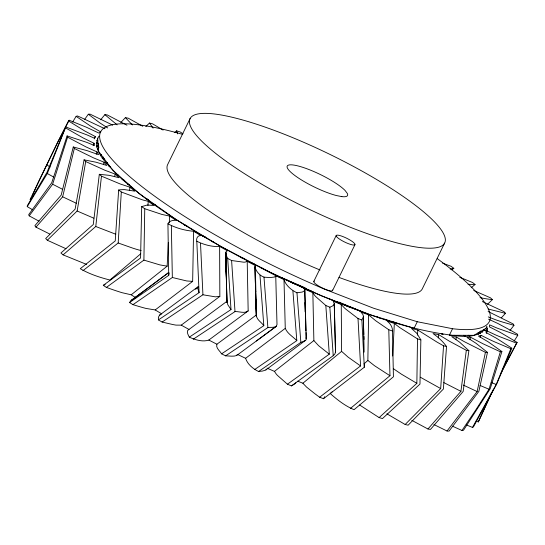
<?xml version="1.0" encoding="UTF-8"?>
<svg xmlns="http://www.w3.org/2000/svg" width="545" height="545" viewBox="0 0 545 545"><rect width="100%" height="100%" fill="white"/><g stroke="black" fill="none" stroke-linecap="round" stroke-linejoin="round"><path stroke-width="0.82" d="M332.143 391.862L330.229 393.544C337.409 399.887 345.237 406.039 354.066 409.677L393.422 376.786L392.455 330.978C392.679 326.993 390.213 323.471 387.175 321.148L394.335 323.41L398.436 326.618A26.576 5.477 26 0 0 400.207 327.892L417.504 338.895L416.857 383.326L379.122 417.593L359.564 404.949M141.693 206.623L140.569 257.983L103.305 285.328L106.377 287.419L143.9 260.115L144.759 208.721L141.693 206.623L147.279 205.015L154.085 205.485L148.274 201.316L143.907 200.267A25.077 5.171 26 0 1 141.782 199.62L121.31 192.004L118.66 190.001L115.24 240.917L80.272 268.699C89.291 274.012 99.667 277.439 109.892 280.014L140.705 253.813M386.889 413.819L405.153 424.494L408.144 425.182L443.378 389.035L446.532 346.484L443.541 345.796L437.206 342.219L417.865 330.066L411.386 328.363L416.768 333.247L420.863 339.869L419.97 384.096L382.481 418.567L379.122 417.593M364.033 363.822L367.855 360.456L368.618 314.84L360.926 312.06L362.759 314.302L363.352 315.862L363.719 334.616M168.725 272.548L131.025 300.629L129.54 302.523L132.966 304.662L138.811 306.433A111.963 23.088 26 0 0 145.965 308.422L155.189 309.948L192.651 281.377L193.57 231.244C184.721 230.555 175.688 227.933 167.928 223.818C169.406 220.636 173.126 220.044 176.233 220.405L169.618 216.093L161.811 214.403L144.759 208.721M227.183 301.126L188.992 329.446C185.613 330.822 188.297 335.066 189.313 337.144L231.005 309.56L227.79 304.675L227.006 301.658M363.392 316.318L363.713 334.528M256.395 314.942L216.91 344.222C215.432 347.935 220.03 351 221.577 353.834L263.814 325.665C261.593 322.272 256.164 319.547 256.395 314.942L256.061 299.866M297.754 381.166L302.877 383.23L306.542 387.066L314.962 393.797L319.629 397.23L323.505 398.715L364.298 367.248L361.894 320.01L358.01 318.525L345.803 309.131A38.858 8.011 26 0 1 344.147 307.646L341.265 304.532L333.206 301.29L334.269 303.647A36.61 7.548 26 0 1 334.058 304.423L333.581 305.071A115.145 23.742 26 0 1 331.741 306.406L329.841 307.189L325.821 305.5L315.902 296.752A36.999 7.63 26 0 1 314.676 295.417L312.85 292.699L304.607 289.068L306.276 338.901L305.888 340.046L265.885 369.932L262.724 371.016L258.582 371.492C253.159 368.958 247.478 364.264 245.604 358.303L237.347 354.366L236.632 355.524L234.37 356.055A100.811 20.785 26 0 1 231.08 356.151L225.61 355.837L221.577 353.834M255.653 291.875L254.897 267.057L255.298 265.517L247.205 261.348L245.025 262.145A36.052 7.432 26 0 1 243.356 262.145L231.605 260.53L227.701 258.446C226.679 256.293 223.981 252.158 227.381 250.748L219.621 246.435C211.876 247.028 203.612 244.616 196.799 241.217C196.002 238.438 197.685 235.304 200.839 235.603L193.57 231.244M106.377 287.419L112.692 289.64A105.137 21.677 26 0 0 122.046 292.692L131.229 294.797L167.158 266.158L168.323 242.402M169.284 222.885L169.618 216.093M392.673 355.987L394.335 323.41M82.922 270.702L118.19 242.988L121.31 192.004M443.541 345.796L440.68 388.558L405.153 424.494M32.741 209.866L27.25 206.637L27.345 205.649L46.986 172.356L65.734 126.951L86.934 134.881A28.272 5.832 26 0 1 90.327 136.379L94.551 138.287L95.355 136.577L84.795 131.011L68.493 120.942L57.395 142.817L30.111 199.64L31.481 197.419M27.25 206.637L47.313 173.528L65.734 126.951M147.906 205.533L148.274 201.316M334.855 328.281L335.522 351.968L334.909 353.903L333.227 355.701L291.452 385.894L287.433 384.198L277.555 375.491A39.519 8.148 26 0 1 276.254 374.074L274.462 371.397L266.975 368.1M417.381 335.1L417.865 330.066M63.097 254.869L95.77 226.502L101.479 176.164L99.319 174.298L93.27 224.533L60.931 252.996L63.097 254.869L86.601 264.414M129.54 302.523L168.718 275.354L169.161 272.95M446.532 346.484A120.091 24.763 26 0 0 441.947 341.041L438.003 337.26L433.05 333.554L438.711 334.65L449.489 341.252L466.329 350.299L460.92 391.324L427.948 428.997L411.788 420.331M98.965 136.189C90.143 150.359 108.98 165.108 117.345 174.836C142.872 198.768 172.479 217.816 202.359 235.808C240.692 258.412 280.573 278.372 321.523 295.799C360.163 311.795 399.601 326.925 441.069 333.649L443.078 334.432L441.205 333.676C454.823 335.557 475.233 340.666 485.479 328.69M262.997 268.556L260.401 267.479L275.736 275.661L274.619 277.01L271.172 277.439A120.765 24.9 26 0 1 263.991 277.132C259.556 275.593 256.266 271.465 254.897 267.057M433.922 424.548L447.023 431.013L449.094 431.081L478.851 391.412L487.482 352.383L485.411 352.308L464.824 341.94A34.505 7.119 26 0 1 462.535 340.666L456.431 337.076L451.703 336.606L459.585 342.158L468.891 350.68L463.141 391.487L430.509 429.385L427.948 428.997M129.533 190.546L129.983 187.208L120.316 184.012L101.479 176.164M364.298 367.248L364.319 363.747M438.207 337.954L438.711 334.65M47.326 240.243L77.124 210.997L85.715 161.545L84.073 159.842L75.108 209.171L45.685 238.547L47.326 240.243L65.965 248.718M114.668 176.6L115.138 174.087L104.844 170.231L85.715 161.545M485.411 352.308L477.141 391.555L447.023 431.013M455.886 339.562L456.431 337.076M35.956 227.156L62.641 196.806L74.338 148.458L73.262 146.966L61.163 195.158L34.873 225.664L35.956 227.156L49.765 234.03M103.455 164.692L104.061 162.226L93.358 157.791L74.338 148.458M461.976 430.482L463.516 430.243L490.159 388.803L501.904 351.545L500.365 351.784L489.015 389.259L475.737 410.01L461.976 430.482L452.357 426.135M469.906 339.726L470.635 337.294L483.047 343.8L500.365 351.784M39.077 221.209L29.212 215.868L52.633 184.224L67.594 137.17L67.096 135.916L86.233 142.191A26.221 5.409 26 0 1 90.313 143.832L94.469 145.549L94.067 143.274L83.222 137.974L65.632 127.932M96.227 154.29L96.983 151.885L86.096 146.959L67.594 137.17M67.096 135.916L51.721 182.8L28.715 214.621L29.212 215.868M93.154 145.61L94.067 143.274M480.118 337.628L481.031 335.291L490.187 339.848A57.232 11.799 26 0 0 495.337 342.178L510.869 348.732L511.844 348.18L496.325 338.179L485.99 332.525L487.38 331.108L486.821 326.223L485.977 328.41L473.857 335.325L449.332 335.284L452.541 328.724A216.256 44.595 26 0 0 437.226 258.616M510.869 348.732L496.263 384.47L472.481 427.43L466.506 424.971M511.844 348.18L496.829 383.714L473.455 426.885L472.481 427.43M295.683 383.108L295.826 382.76M324.738 396.685L323.505 398.715M491.665 392.564L478.319 421.919L476.173 421.121M514.126 341.054L517.75 335.359L497.919 328.403A26.971 5.559 26 0 1 495.521 327.422L489.574 324.847L489.383 326.843L500.106 332.293L517.089 342.369L501.155 372.882M493.252 389.675L478.319 421.919M32.162 195.893L38.327 182.139M94.271 138.886L95.355 136.577M38.668 181.376L57.859 142.027L69.181 120.247L86.246 127.162L98.843 133.055L100.825 131.945L90.777 126.229L76.109 116.344L72.587 122.141M190.144 118.449L167.751 164.358A141.686 29.219 26 0 0 320.065 270.007M313.811 281.404L336.204 235.501M332.559 290.594L354.952 244.685A10.437 2.153 26 0 0 341.776 236.155A10.437 2.153 26 0 0 340.005 239.439A10.437 2.153 26 0 0 354.952 244.685M444.604 243.125A141.686 29.219 26 0 1 241.708 171.886A141.686 29.219 26 0 1 265.817 127.346A141.686 29.219 26 0 1 444.604 243.125L422.212 289.034A141.686 29.219 26 0 1 338.997 277.412M452.541 328.724L417.279 321.727L414.077 328.294L370.477 314.826L321.523 295.799L270.538 272.514L220.998 246.544L176.28 219.676L139.445 193.734L112.985 170.49L98.706 151.517L97.589 138.11M486.263 333.397L487.38 331.108L495.671 334.957A44.847 9.245 26 0 0 499.929 336.755L516.708 343.214M304.778 290.614L302.332 292.031L296.971 292.794C291.555 290.253 285.859 285.573 283.993 279.605L275.736 275.661L277.003 324.622C276.485 328.56 270.388 326.843 267.874 327.572L225.61 355.837M266.376 369.346L265.885 369.932M517.089 342.369L503.239 368.209M485.704 331.305L487.428 328.431M198.155 286.752L197.855 288.625L199.075 292.672L158.411 319.915L162.124 322.054L172.452 324.459A78.112 16.105 26 0 0 176.001 325.113L181.233 325.14L219.846 296.398L219.621 246.435M96.656 147.055L98.42 144.2M97.644 149.207L99.006 147.089M478.115 334.528L480.492 331.033M84.502 119.614L88.324 114.239L90.129 114.157L110.976 124.267A33.238 6.853 26 0 1 112.611 125.139M100.518 155.788L101.499 154.419M361.894 320.01L363.379 316.754L364.121 352.125M102.222 158.35L103.223 156.994M509.943 330.549L513.969 325.324L513.179 323.948L488.109 311.508M100.648 119.805L104.872 114.668L107.188 114.9L126.965 125.221M295.472 383.448L291.452 385.894M501.468 317.715L505.467 313.327L504.098 311.726L482.359 301.562M68.493 120.942L69.181 120.247M120.82 122.53L125.405 117.625L128.191 118.17L142.804 126.277M198.434 286.445L159.522 315.16L158.397 317.299L158.411 319.915M247.205 261.348L248.166 310.923L208.817 340.053C202.713 342.233 194.926 339.773 189.313 337.144M248.166 310.923C244.576 313.879 239.105 311.29 235.004 311.59L193.223 339.235M145.808 126.556L149.487 123.054L152.668 123.885L163.105 130.085M487.516 304.274L492.401 299.627L490.486 297.836L473.721 290.485M174.713 132.442L176.594 130.827L180.116 131.938L182.977 133.743M471.214 287.76L475.056 284.51L472.644 282.562A120.854 24.92 26 0 0 459.769 277.351M368.618 314.84L375.709 320.753L388.789 329.739L389.961 375.73L350.408 408.437M302.877 383.23L341.599 351.361L341.265 304.532M274.462 371.397L313.872 340.577L312.85 292.699M358.01 318.525L360.565 365.933L319.629 397.23M451.825 269.829L453.815 268.303L450.947 266.246L442.554 263.14M195.56 289.286L197.59 287.753M245.604 358.303L285.267 328.356L283.993 279.605M131.025 300.629L168.385 272.759M131.774 300.077L141.155 293.115M256.327 341.02L276.424 326.223L236.632 355.524M325.821 305.5L329.289 354.155L287.433 384.198M132.966 304.662L172.349 277.5L186.724 280.961L192.651 281.377M305.275 340.611L300.854 342.383L258.582 371.492M292.903 290.928L296.814 340.632L254.515 369.633M162.124 322.054L202.931 294.784L215.323 296.834L219.846 296.398M132.19 299.839L132.626 299.614M103.305 285.328L105.171 284.524M76.109 116.344L77.37 115.949L80.789 117.413L104.974 128.784M481.031 335.291L478.456 336.088L488.17 341.824L501.904 351.545M133.116 299.423L133.675 299.26M453.815 268.303L451.478 268.835A109.743 22.631 26 0 1 450.156 269.039M118.66 190.001L120.023 189.837A117.509 24.232 26 0 1 124.764 189.653L134.881 191.159L129.983 187.208M470.635 337.294L466.949 337.457L475.84 343.159L487.482 352.383M475.056 284.51L468.06 284.32M99.319 174.298L109.463 175.367L119.014 177.725L115.138 174.087M167.158 266.158L159.958 264.918L143.9 260.115M492.401 299.627L488.272 299.11A109.872 22.658 26 0 1 482.489 298.135L480.022 297.618M468.891 350.68L466.329 350.299M84.073 159.842L96.186 162.246L106.834 165.476L104.061 162.226M505.467 313.327L488.163 309.015M478.108 332.9L480.261 333.377L478.673 332.573M73.262 146.966L87.071 150.631L98.597 154.678L96.983 151.885M478.217 332.838L480.261 333.377L478.51 332.668M513.969 325.324L502.51 322.034A77.145 15.907 26 0 1 497.885 320.542A46.318 9.551 26 0 1 495.637 319.765L488.286 316.911M483.258 329.957L487.38 331.108M420.863 339.869L417.504 338.895M107.529 163.234L105.737 162.301L107.133 162.71M417.279 321.727L373.679 308.259L324.725 289.238A216.256 44.595 26 0 1 113.803 161.395A216.256 44.595 26 0 1 182.48 134.329M148.642 199.593L146.053 198.762L147.402 199.341M478.36 332.757L480.261 333.377M468.189 335.318L469.899 335.877L468.809 335.318M124.362 180.484L122.189 179.359L123.613 179.83M110.335 166.968L109.102 166.3L110.083 166.634M392.455 330.978L388.789 329.739M480.819 331.353L482.693 331.987L480.99 331.258M115.758 234.221L95.77 226.502M275.736 275.661L287.481 280.253M483.381 329.889L484.594 330.331L483.497 329.82M118.19 242.988L132.619 248.084A56.108 11.568 26 0 0 137.081 249.481L138.512 249.889A27.482 5.668 26 0 0 141.135 250.523M129.724 185.191L127.496 184.019L129.036 184.591M468.393 335.318L469.899 335.877M169.366 214.805L168.194 214.355L169.638 214.996M104.408 159.092L102.869 158.5L104.613 159.358M491.842 382.767L496.263 384.47M154.95 204.654L153.063 203.884L155.114 204.77M463.4 335.304L465.457 336.156M93.815 218.191L77.124 210.997M118.469 175.306L117.345 174.836L118.735 175.538M244.323 258.773L240.42 257.145L244.732 258.984M301.051 286.452L290.948 282.242L303.102 287.385M350.912 307.223L361.015 311.427L338.833 302.039M311.263 291.112L301.174 286.908L313.321 292.052M336.258 301.528L351.355 307.816L339.208 302.673M187.092 226.175L184.687 225.037L186.41 225.759M488.558 319.172L497.735 323.417L511.203 330.645L517.539 334.235L517.75 335.359M105.737 162.301L107.338 162.982M250.353 262.349L254.501 264.107M384.593 319.186L388.735 320.937M376.963 316.829L379.729 318.001M280.729 277.439L301.358 286.173M302.918 286.834L305.261 287.821M329.398 298.864L341.538 304.001M489.015 389.259L480.125 385.472M96.737 140.297L97.807 140.753M205.029 236.952L202.359 235.808L205.397 237.17M393.415 321.911L397.482 323.641M213.402 241.98L211.569 241.19L213.551 242.069M453.869 335.291L455.164 335.856L454.223 335.291M122.189 179.359L123.987 180.157M184.687 225.037L186.806 225.998M109.102 166.3L110.213 166.804M76.498 203.34L62.641 196.806M477.141 391.555L463.25 385.056M127.496 184.019L129.39 184.905M460.92 391.324L443.841 382.617M62.757 189.415L52.633 184.224M208.817 340.053L216.91 344.222M98.27 146.264L96.656 145.426L98.291 146.523M440.68 388.558L420.318 377.208M181.233 325.14L188.992 329.446M47.313 173.528L53.812 177.145M416.857 383.326L401.427 374.17L393.558 368.808M107.685 127.952L99.776 122.85L88.324 114.239M155.189 309.948L161.729 313.866M46.795 164.944L50.167 166.974M389.961 375.73L374.476 365.695L367.855 360.456M131.229 294.797L135.862 297.815M360.565 365.933L348.003 357.05L341.599 351.361M117.127 124.873L104.872 114.668M329.289 354.155L318.634 345.714L313.872 340.577M296.814 340.632C293.006 336.653 287.419 333.683 285.267 328.356M125.405 117.625L130.929 123.415A78.092 16.105 26 0 0 132.592 124.962M153.09 128.116L149.487 123.054M177.616 133.893L176.594 130.827M306.011 337.914L306.276 338.901M335.441 351.259L335.522 351.968M296.971 292.794L300.854 342.383M267.874 327.572L263.991 277.132M259.965 275.136L263.814 325.665M329.841 307.189L333.227 355.701M235.004 311.59L231.605 260.53M231.005 309.56L227.701 258.446M202.931 294.784L200.512 243.356M199.075 292.672L196.799 241.217M335.488 351.505L334.269 303.647M334.214 304.055L334.916 327.865M254.91 266.852L256.368 316.379L255.666 291.234L256.314 315.916M225.712 253.112L226.434 278.325L225.705 252.676L226.952 302.516L225.943 260.653M304.88 289.77L305.977 330.958M306.024 332.518L306.174 338.418M304.607 289.068L304.709 293.292M304.928 302.584L305.146 311.876M305.466 325.392L305.588 330.461M172.349 277.5L171.355 225.964M255.298 265.517L255.333 267.193M255.632 280.6L255.878 291.486M225.896 258.044L225.766 252.274L225.909 258.977M225.93 259.699L226.918 302.271M363.747 336.217L363.808 339.603L363.747 336.279M168.718 275.354L167.928 223.818M159.522 315.16A29.737 6.131 26 0 1 160.148 314.819A28.367 5.852 26 0 1 161 314.615M339.869 303.231A85.756 17.685 26 0 1 338.438 303.047M332.505 289.947A10.437 2.153 26 0 1 322.163 287.896A10.437 2.153 26 0 1 314.397 281.07M341.824 196.616L336.354 195.532A33.558 6.921 26 0 1 292.175 173.392A33.558 6.921 26 0 1 302.788 167.329A33.558 6.921 26 0 1 345.121 190.525L347.335 193.475A33.558 6.921 26 0 1 341.824 196.616M98.257 146.114L96.656 145.426L98.257 146.114M98.039 143.512L96.431 142.736L98.039 143.512"/></g></svg>
